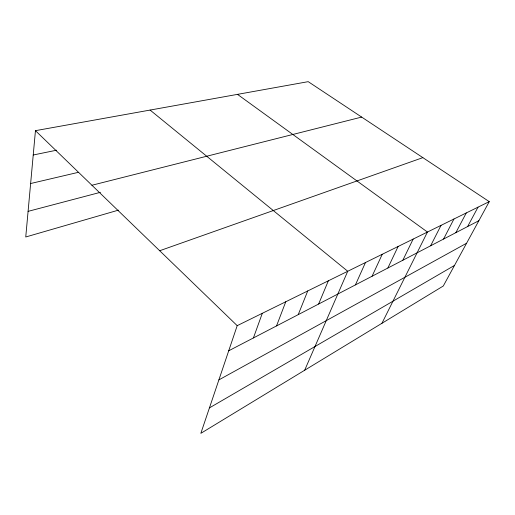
<?xml version="1.0" encoding="UTF-8"?>
<svg xmlns="http://www.w3.org/2000/svg" width="515" height="515" viewBox="0 0 515 515"><rect width="100%" height="100%" fill="white"/><g stroke="black" fill="none" stroke-linecap="round" stroke-linejoin="round"><path stroke-width="0.77" d="M489.25 201.635L237.203 325.66L200.837 433.34L443.286 286.005L489.25 201.635L308.208 81.66L35.451 130.668L25.75 236.984L118.424 210.146M253.412 337.943L262.309 313.3M276.536 325.918L285.767 301.758M298.23 314.639L307.738 290.949M318.624 304.037L328.351 280.804M304.661 370.246L347.741 271.263L150.097 110.068M355.421 284.898L365.476 262.534M372.075 276.24L382.246 254.288M387.859 268.025L398.121 246.479M402.839 260.236L413.165 239.069M381.937 323.291L427.45 232.04L237.505 94.367M430.63 245.784L441.033 225.358M443.544 239.069L453.96 218.997M455.859 232.664L466.275 212.94M467.62 226.549L478.029 207.159M209.431 407.893L454.5 265.425M218.888 379.89L466.584 243.241M228.712 350.792L478.86 220.703M159.682 250.741L422.847 157.635M28.087 211.362L100.489 192.301M91.928 185.252L361.652 117.079M30.63 183.527L78.055 172.403M33.23 154.996L56.579 150.206M35.451 130.668L237.203 325.66"/></g></svg>
